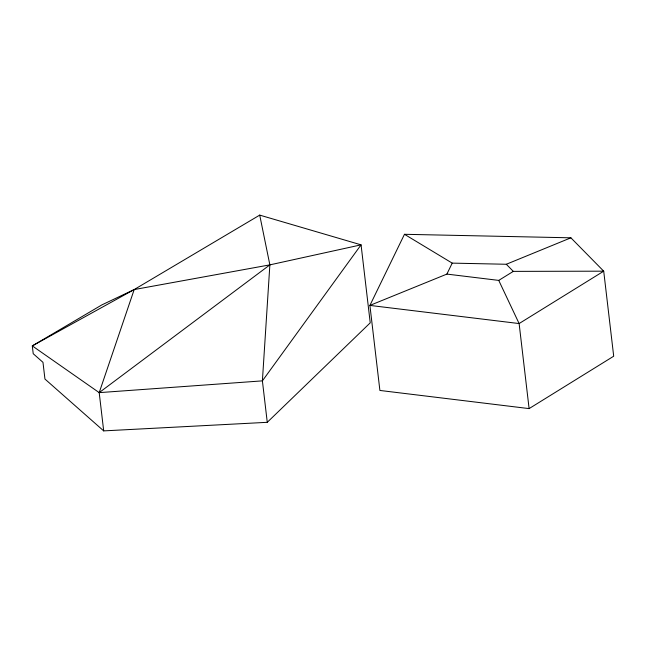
<?xml version="1.0" encoding="UTF-8"?>
<svg xmlns="http://www.w3.org/2000/svg" width="646" height="646" viewBox="0 0 646 646"><rect width="100%" height="100%" fill="white"/><g stroke="black" fill="none" stroke-linecap="round" stroke-linejoin="round"><path stroke-width="0.97" d="M259.716 215.11L269.866 264.868L262.397 380.865L267.266 422.314L103.691 430.89L44.945 379.049L42.975 362.333L33.221 353.717L32.3 345.893L101.915 304.872L134.19 289.561L259.716 215.11L361.066 244.842L370.231 322.839L267.266 422.314M103.691 430.89L99.201 392.631L134.19 289.561L269.866 264.868L361.066 244.842L262.397 380.865L99.201 392.631L32.3 345.893L134.19 289.561M404.469 234.296L369.908 305.413L379.896 390.45L529.106 408.603L613.7 356.212L603.711 271.175L570.894 237.817L404.469 234.296L452.216 263.124L506.319 264.262L570.894 237.817M446.887 274.09L498.744 280.396L513.312 271.377L603.711 271.175L519.118 323.557L369.908 305.413L446.887 274.09L452.216 263.124M99.201 392.631L269.866 264.868M506.319 264.262L513.312 271.377M498.744 280.396L519.118 323.557L529.106 408.603"/></g></svg>
